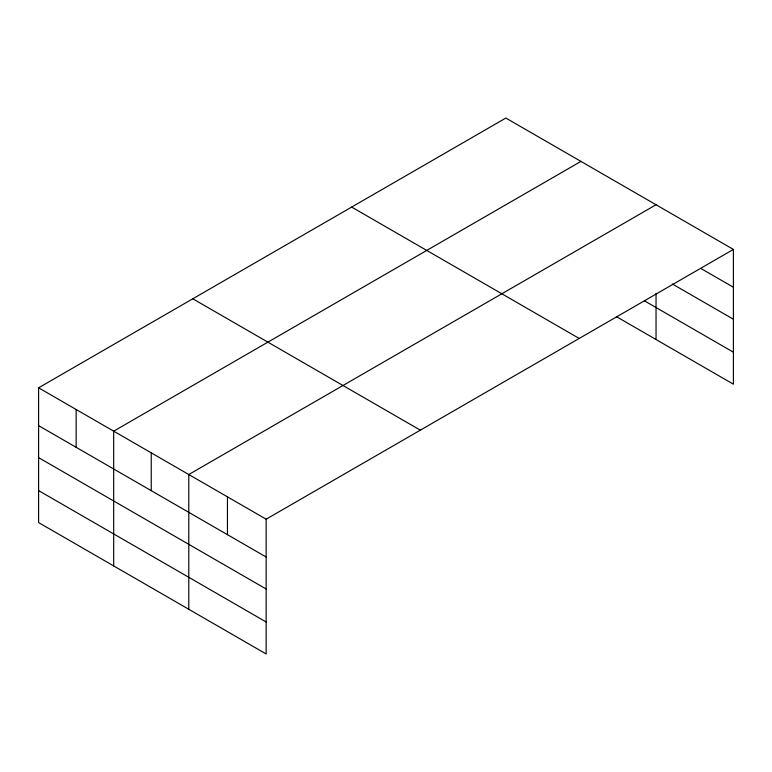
<?xml version="1.0" encoding="UTF-8"?>
<svg xmlns="http://www.w3.org/2000/svg" width="772" height="772" viewBox="0 0 772 772"><rect width="100%" height="100%" fill="white"/><g stroke="black" fill="none" stroke-linecap="round" stroke-linejoin="round"><path stroke-width="1.16" d="M733.4 249.424L505.853 118.048L38.6 387.814L38.6 522.576L266.147 653.952L266.147 519.189L733.4 249.424L733.4 384.186L616.403 316.636M580.94 161.406L113.687 431.172L113.687 565.934M656.036 204.754L188.783 474.519L188.783 609.282M700.822 268.434L733.4 287.242M672.325 283.971L733.4 319.232M644.562 300.906L733.4 352.196M351.656 207.07L579.203 338.445M192.797 298.793L420.344 430.168M38.6 387.814L266.147 519.189M38.6 425.633L266.147 557.008M38.6 457.632L266.147 588.997M38.6 490.587L266.147 621.962M656.036 293.399L656.036 339.516M227.46 496.859L227.46 534.678M151.235 452.846L151.235 490.664M76.148 409.488L76.148 447.316"/></g></svg>
